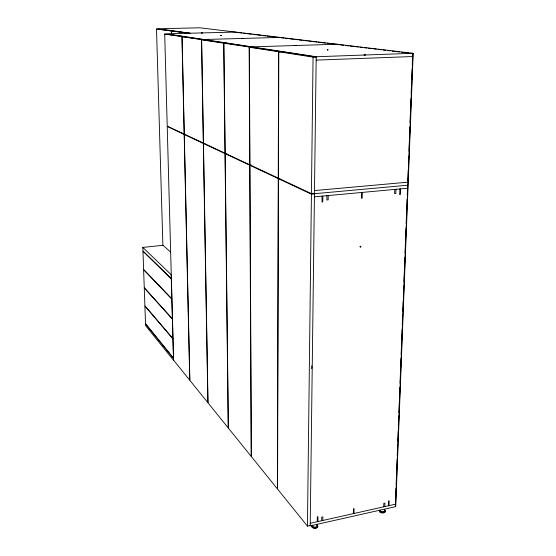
<?xml version="1.0" encoding="UTF-8"?>
<svg xmlns="http://www.w3.org/2000/svg" width="556" height="556" viewBox="0 0 556 556"><rect width="100%" height="100%" fill="white"/><g stroke="black" fill="none" stroke-linecap="round" stroke-linejoin="round"><path stroke-width="0.83" d="M278.25 178.608L277.381 488.849L251.368 456.601L249.922 165.313L278.25 178.608L279.612 178.497M278.605 51.757L278.25 178.122L249.922 164.854L249.338 47.204L278.605 51.757L281.433 51.666L223.873 43.243L225.159 153.261L249.755 164.778L249.164 47.177M279.807 178.587L278.445 178.698L277.555 489.072L307.454 526.129L310.102 525.531M278.806 51.791L313.063 57.115L316.079 57.011L281.635 51.694L278.806 51.791L278.445 178.212L311.43 193.662L314.342 193.398M307.454 526.129L311.423 194.183L278.445 178.698M311.43 193.662L313.063 57.115M235.556 32.074L166.765 33.791L316.204 56.747L310.199 525.872L395.469 506.683L412.893 53.293L199.819 27.8L158.356 28.752L190.103 33.207M317.247 521.716L317.323 516.823L317.983 516.677L317.907 521.57M322.105 196.129L322.014 202.016L322.737 201.946L322.827 196.06M321.674 520.722L321.729 517.136L322.897 516.878L322.841 520.465M326.949 195.684L326.879 200L328.158 199.882L328.228 195.566M353.331 513.633L353.449 508.803L354.096 508.657L353.97 513.487M361.608 192.48L361.456 198.277L362.158 198.207L362.31 192.418M383.696 506.822L383.821 503.312L384.926 503.069L384.808 506.579M394.774 189.415L394.621 193.627L395.83 193.509L395.983 189.304M388.366 505.779L388.54 501.005L389.165 500.873L388.992 505.64M399.868 188.943L399.66 194.656L400.334 194.593L400.542 188.88M395.455 502.777L395.323 506.245L395.733 506.155L408.083 185.433L407.638 185.475L407.27 195.01M395.587 499.309L396.018 488.036M396.15 484.568L396.553 474.164M396.72 469.834L397.116 459.43M397.248 455.962L397.686 444.689M397.818 441.221L398.214 430.817M398.381 426.487L398.784 416.083M398.916 412.615L399.347 401.342M399.479 397.874L399.882 387.469M400.049 383.14L400.445 372.735M400.612 368.399L401.008 357.995M401.147 354.526L401.543 344.122M401.71 339.792L402.113 329.388M402.273 325.051L402.676 314.647M402.808 311.179L403.211 300.775M403.378 296.438L403.774 286.041M403.941 281.704L404.337 271.3M404.504 266.963L404.872 257.428M405.039 253.091L405.435 242.694M405.602 238.357L406.005 227.953M406.172 223.616L406.533 214.081M406.7 209.744L407.103 199.34M407.826 180.485L408.222 170.129M408.389 165.813L408.757 156.319M408.952 151.142L409.32 141.655M409.48 137.339L409.883 126.983M410.043 122.667L410.446 112.312M410.606 107.996L410.974 98.502M411.176 93.325L411.537 83.831M411.704 79.522L412.1 69.159M412.267 64.85L412.663 54.495M410.981 53.425L413.164 53.612L408.111 184.759L407.659 184.8M296.376 45.599L295.292 45.606L296.376 45.606M310.234 523.286L395.566 504.167M201.55 32.971L202.377 32.971L201.564 32.978M142.836 247.42L171.22 274.72L171.324 278.66L142.968 251.013L142.836 247.42L163.394 245.252M314.411 196.838L407.708 188.22M314.494 190.569L407.944 182.173M314.453 193.71L407.826 185.204M311.423 194.183L314.335 193.919L312.792 193.196M249.755 165.229L251.215 456.413L228.37 428.092L225.166 153.685L249.755 165.229L251.639 165.174M225.02 153.616L228.238 427.925L208.013 402.857L203.461 143.497L225.02 153.616L226.633 153.498M225.166 153.685L226.778 153.567M203.336 143.434L207.895 402.711L189.874 380.367L184.286 134.489L203.336 143.434L204.99 143.392M184.175 134.441L189.763 380.228L173.597 360.191L167.224 126.476L184.175 134.441L185.739 134.399M316.162 60.117L412.767 56.531M316.204 56.747L412.893 53.293M412.698 53.626L413.164 53.612M251.903 46.871L337.172 44.23M337.026 44.529L337.436 44.515M337.714 44.543L337.297 44.556L339.424 44.751M223.72 43.222L225.013 153.192L203.454 143.094L201.64 39.782L223.72 43.222L226.216 43.146L182.069 36.738L184.279 134.114L203.329 143.038L201.508 39.768M223.873 43.243L226.368 43.173L251.819 47.093M181.951 36.724L184.168 134.059L167.21 126.122L164.701 34.041L203.864 39.698M203.927 39.497L280.106 37.405M164.701 34.041L184.182 36.661M235.98 32.317L241.957 33.04M156.514 28.968L190.055 33.388L156.514 28.968L162.873 245.196L170.657 252.111M173.444 31.046L171.359 31.08L171.45 34.541M327.727 49.852C329.319 49.95 326.059 49.831 327.644 49.929M243.66 33.242L251.347 34.166M253.049 34.375L260.736 35.292M262.084 35.508L265.858 35.911M267.207 36.126L270.126 36.425M271.467 36.64L274.393 36.939M275.734 37.155L279.515 37.551M281.072 37.794L284.026 38.093M285.374 38.308L288.335 38.614M289.676 38.83L293.498 39.233M294.847 39.448L297.808 39.754M299.149 39.969L302.116 40.268M303.451 40.484L307.287 40.887M308.615 41.109L311.589 41.408M312.924 41.624L316.76 42.027M318.088 42.249L321.069 42.548M322.39 42.763L325.378 43.062M327.102 43.271L330.549 43.688M331.862 43.903L334.851 44.202M340.724 44.973L343.712 45.265M345.867 45.592L348.855 45.884M350.155 46.106L353.143 46.398M354.86 46.607L358.286 47.017M360.003 47.225L362.575 47.531M364.291 47.74L366.863 48.052M368.579 48.254L372.006 48.664M373.722 48.872L376.294 49.185M378.01 49.387L381.437 49.804M383.153 50.005L385.725 50.318M387.442 50.52L390.013 50.832M392.133 51.159L395.156 51.451M396.873 51.652L399.444 51.965M401.557 52.292L404.587 52.584M405.845 52.806L408.875 53.098M171.463 31.094L171.547 34.555M311.68 365.89A2.995 1.161 80.4 0 1 311.645 368.649M383.313 512.361A2.043 1.084 5.6 0 1 381.763 512.34M382.896 512.354A2.043 1.084 5.6 0 1 382.215 512.347M383.598 512.382A2.203 1.168 5.6 0 1 381.485 512.361M380.533 511.888A2.203 1.168 5.6 0 1 380.401 511.77M383.39 512.368A2.203 1.168 5.6 0 1 381.722 512.354M384.557 509.748A2.988 1.578 5.6 0 1 383.181 512.229A2.988 1.578 5.6 0 1 379.407 510.179M385.072 510.783A2.988 1.578 5.6 0 1 382.5 512.799A2.988 1.578 5.6 0 1 379.463 510.561M384.537 510.297A2.988 1.578 5.6 0 1 384.926 510.61M385.03 511.11A2.829 1.501 5.6 0 1 382.806 512.854A2.829 1.501 5.6 0 1 379.505 511.228M384.613 510.63A2.829 1.501 5.6 0 0 384.418 510.484A2.203 1.161 5.6 0 1 382.354 511.819A2.203 1.161 5.6 0 1 380.234 510.179M316.385 527.38A2.078 1.154 2.9 0 1 316.051 527.547M313.848 527.595A2.078 1.154 2.9 0 1 313.285 527.352M316.656 527.331A2.238 1.244 2.9 0 1 316.149 527.623M313.779 527.679A2.238 1.244 2.9 0 1 313.167 527.408M312.743 527.053A2.238 1.244 2.9 0 1 312.583 526.782M316.691 524.649A3.044 1.689 2.9 0 1 317.337 526.893A3.044 1.689 2.9 0 1 313.431 527.352A3.044 1.689 2.9 0 1 311.923 525.212M317.74 526.198A3.044 1.689 2.9 0 1 314.237 528.103A3.044 1.689 2.9 0 1 312.222 525.448M317.163 525.496A3.044 1.689 2.9 0 1 317.358 525.656M317.629 526.886A2.877 1.598 2.9 0 1 313.945 528.103A2.877 1.598 2.9 0 1 312.194 525.795M316.684 525.302A2.238 1.244 2.9 0 1 314.884 527.137A2.238 1.244 2.9 0 1 312.778 525.267M360.038 246.662C360.677 248.775 361.622 244.932 360.038 246.662M365.382 54.884L364.117 54.891L365.382 54.884M295.236 45.453L294.187 45.439L295.236 45.446M243.493 38.496L242.576 38.51L243.493 38.489M241.721 38.371L242.625 38.371L241.721 38.371M220.496 35.508L221.344 35.514L220.496 35.508M171.283 278.834L142.975 251.208L143.608 269.458L171.832 298.836L171.283 278.834M171.832 299.052L143.615 269.66L144.254 287.716L172.374 318.824L171.832 299.052M172.381 319.04L144.261 287.911L144.887 305.786L172.916 338.59L172.381 319.04M172.923 338.806L144.894 305.981L145.512 323.675L173.451 358.14L172.923 338.806M173.5 358.405L145.519 323.87L145.575 325.587L173.555 360.288L173.5 358.405"/></g></svg>
